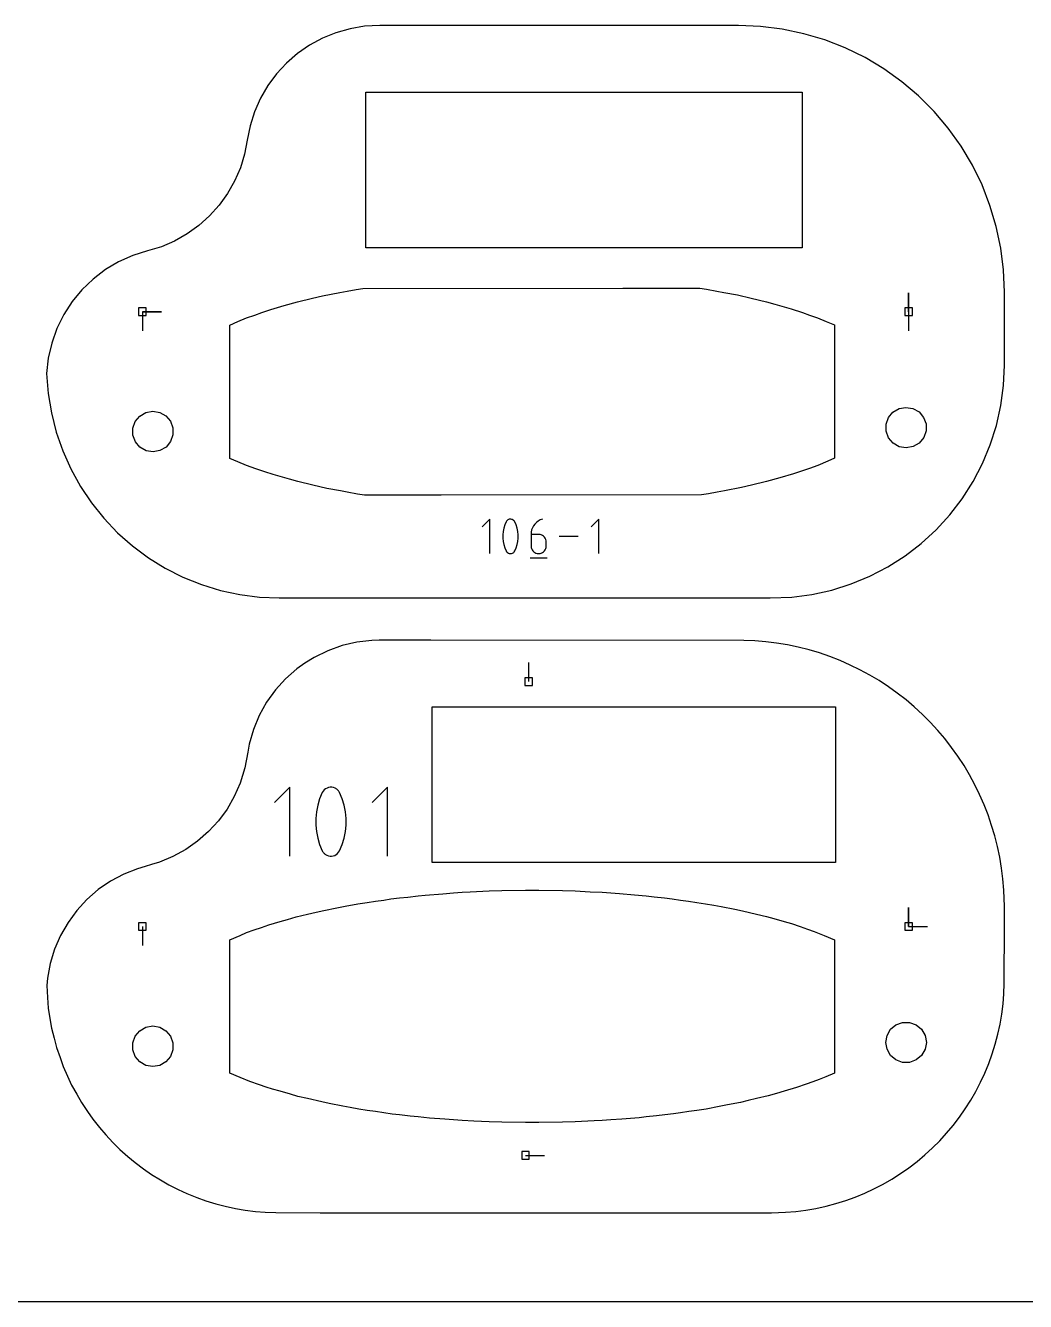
# Model space of a CAD drawing. Extents: x 0 to 400, y 0 to 400.
# Drawn here: x 155.4 to 230.6, y 0 to 95.8 of the extents above; entities that cross this region are included whole.
import ezdxf

# ---------------------------------------------------------------- set-up
doc = ezdxf.new("R2010")
doc.units = 0

msp = doc.modelspace()

# ---------------------------------------------------------------- linework, layer by layer
at = {"layer": 'annotation', "color": 1}
for p, q in [((221.782505, 74.342502), (221.782505, 75.771252)), ((221.782505, 74.342502), (221.782505, 75.771252)), ((221.782505, 75.771252), (221.782505, 74.342502)), ((164.192159, 74.342502), (165.620909, 74.342502)), ((164.192159, 74.342502), (165.620909, 74.342502)), ((165.620909, 74.342502), (164.192159, 74.342502)), ((164.192159, 74.342502), (164.192159, 72.913752)), ((221.782505, 74.342502), (221.782505, 72.913752)), ((190.311013, 58.764556), (189.734817, 58.188197)), ((190.311013, 56.172731), (190.311013, 58.764556)), ((191.531443, 58.559325), (191.43209, 58.325687)), ((191.5649, 58.614963), (191.531443, 58.559325)), ((191.531443, 58.559325), (191.531443, 58.559325)), ((191.606597, 58.662376), (191.5649, 58.614963)), ((191.655152, 58.701106), (191.606597, 58.662376)), ((191.709186, 58.730694), (191.655152, 58.701106)), ((191.767317, 58.75068), (191.709186, 58.730694)), ((191.828164, 58.760607), (191.767317, 58.75068)), ((191.890349, 58.760015), (191.828164, 58.760607)), ((191.952489, 58.748445), (191.890349, 58.760015)), ((192.013204, 58.725438), (191.952489, 58.748445)), ((192.036447, 58.713224), (192.013204, 58.725438)), ((192.013204, 58.725438), (192.013204, 58.725438)), ((192.058751, 58.699195), (192.036447, 58.713224)), ((192.080007, 58.683462), (192.058751, 58.699195)), ((192.100108, 58.666135), (192.080007, 58.683462)), ((192.118944, 58.647326), (192.100108, 58.666135)), ((192.136408, 58.627145), (192.118944, 58.647326)), ((192.152391, 58.605705), (192.136408, 58.627145)), ((192.166784, 58.583115), (192.152391, 58.605705)), ((192.17948, 58.559487), (192.166784, 58.583115)), ((192.279315, 58.325368), (192.17948, 58.559487)), ((192.17948, 58.559487), (192.17948, 58.559487)), ((193.813, 58.516758), (193.693523, 58.396774)), ((193.949164, 58.619441), (193.813, 58.516758)), ((194.100463, 58.702736), (193.949164, 58.619441)), ((194.265342, 58.764556), (194.100463, 58.702736)), ((194.265342, 58.764556), (194.265342, 58.764556)), ((198.489207, 58.764556), (197.913011, 58.188197)), ((198.489207, 56.172731), (198.489207, 58.764556)), ((191.3079, 57.84), (191.283061, 57.591785)), ((191.283061, 57.591785), (191.283061, 57.342546)), ((191.357576, 58.085273), (191.3079, 57.84)), ((191.43209, 58.325687), (191.357576, 58.085273)), ((192.35419, 58.084592), (192.279315, 58.325368)), ((192.404107, 57.839079), (192.35419, 58.084592)), ((192.429066, 57.590744), (192.404107, 57.839079)), ((192.429066, 57.341504), (192.429066, 57.590744)), ((193.413549, 57.785563), (193.400805, 57.610376)), ((193.400805, 57.610376), (193.400805, 56.748927)), ((193.97635, 57.610376), (193.400805, 57.610376)), ((193.450746, 57.953883), (193.413549, 57.785563)), ((193.510843, 58.11325), (193.450746, 57.953883)), ((193.592286, 58.261575), (193.510843, 58.11325)), ((193.693523, 58.396774), (193.592286, 58.261575)), ((194.079864, 57.601139), (193.97635, 57.610376)), ((194.177266, 57.574497), (194.079864, 57.601139)), ((194.266937, 57.532057), (194.177266, 57.574497)), ((194.347258, 57.475427), (194.266937, 57.532057)), ((191.283061, 57.342546), (191.3079, 57.094199)), ((191.3079, 57.094199), (191.357576, 56.848661)), ((191.357576, 56.848661), (191.43209, 56.60785)), ((191.43209, 56.60785), (191.531443, 56.373682)), ((192.17948, 56.373844), (192.279315, 56.607531)), ((192.279315, 56.607531), (192.35419, 56.847981)), ((192.35419, 56.847981), (192.404107, 57.093278)), ((192.404107, 57.093278), (192.429066, 57.341504)), ((193.400805, 56.748927), (193.400805, 56.748927)), ((193.400805, 56.748927), (193.410097, 56.645391)), ((193.410097, 56.645391), (193.43688, 56.547929)), ((193.43688, 56.547929), (193.479515, 56.458171)), ((194.416608, 57.406212), (194.347258, 57.475427)), ((194.473366, 57.32602), (194.416608, 57.406212)), ((194.515914, 57.236456), (194.473366, 57.32602)), ((194.473366, 56.458171), (194.515914, 56.547929)), ((194.54263, 57.139129), (194.515914, 57.236456)), ((194.515914, 56.547929), (194.54263, 56.645391)), ((194.551896, 57.035643), (194.54263, 57.139129)), ((194.54263, 56.645391), (194.551896, 56.748927)), ((194.551896, 56.748927), (194.551896, 57.035643)), ((194.551896, 57.035643), (194.551896, 57.035643)), ((196.941239, 57.468643), (195.524074, 57.468643)), ((191.531443, 56.373682), (191.531443, 56.373682)), ((191.531443, 56.373682), (191.544093, 56.350101)), ((191.544093, 56.350101), (191.55838, 56.327624)), ((191.55838, 56.327624), (191.574245, 56.306319)), ((191.574245, 56.306319), (191.591626, 56.286254)), ((191.591626, 56.286254), (191.610464, 56.267497)), ((191.610464, 56.267497), (191.630699, 56.250117)), ((191.630699, 56.250117), (191.652271, 56.234182)), ((191.652271, 56.234182), (191.675118, 56.219759)), ((191.675118, 56.219759), (191.699182, 56.206918)), ((191.699182, 56.206918), (191.699182, 56.206918)), ((191.699182, 56.206918), (191.759419, 56.1844)), ((191.759419, 56.1844), (191.821197, 56.173212)), ((191.821197, 56.173212), (191.88312, 56.1729)), ((191.88312, 56.1729), (191.943791, 56.183005)), ((191.943791, 56.183005), (192.001813, 56.203073)), ((192.001813, 56.203073), (192.055789, 56.232647)), ((192.055789, 56.232647), (192.104324, 56.271271)), ((192.104324, 56.271271), (192.14602, 56.318489)), ((192.14602, 56.318489), (192.17948, 56.373844)), ((192.17948, 56.373844), (192.17948, 56.373844)), ((193.328719, 55.848753), (194.624632, 55.848753)), ((193.479515, 56.458171), (193.536361, 56.377748)), ((193.536361, 56.377748), (193.605777, 56.308291)), ((193.605777, 56.308291), (193.686124, 56.251429)), ((193.686124, 56.251429), (193.775762, 56.208795)), ((193.775762, 56.208795), (193.873051, 56.182019)), ((193.873051, 56.182019), (193.97635, 56.172731)), ((193.97635, 56.172731), (194.079864, 56.182019)), ((193.97635, 56.172731), (193.97635, 56.172731)), ((194.079864, 56.182019), (194.177266, 56.208795)), ((194.177266, 56.208795), (194.266937, 56.251429)), ((194.266937, 56.251429), (194.347258, 56.308291)), ((194.347258, 56.308291), (194.416608, 56.377748)), ((194.416608, 56.377748), (194.473366, 56.458171)), ((193.225457, 46.558126), (193.225457, 47.986876)), ((175.27296, 38.633793), (174.120568, 37.481076)), ((175.27296, 33.450144), (175.27296, 38.633793)), ((177.864128, 38.429434), (177.780735, 38.334607)), ((177.961239, 38.506893), (177.864128, 38.429434)), ((178.069306, 38.566069), (177.961239, 38.506893)), ((178.185568, 38.606042), (178.069306, 38.566069)), ((178.307263, 38.625895), (178.185568, 38.606042)), ((178.431632, 38.624711), (178.307263, 38.625895)), ((178.555912, 38.601571), (178.431632, 38.624711)), ((178.677343, 38.555558), (178.555912, 38.601571)), ((178.723829, 38.53113), (178.677343, 38.555558)), ((178.677343, 38.555558), (178.677343, 38.555558)), ((178.768437, 38.503072), (178.723829, 38.53113)), ((178.810949, 38.471605), (178.768437, 38.503072)), ((178.85115, 38.436951), (178.810949, 38.471605)), ((178.888823, 38.399333), (178.85115, 38.436951)), ((178.92375, 38.358972), (178.888823, 38.399333)), ((178.955716, 38.316091), (178.92375, 38.358972)), ((182.605098, 38.633793), (181.452706, 37.481076)), ((182.605098, 33.450144), (182.605098, 38.633793)), ((177.515115, 37.756055), (177.366086, 37.275227)), ((177.71382, 38.223331), (177.515115, 37.756055)), ((177.780735, 38.334607), (177.71382, 38.223331)), ((177.71382, 38.223331), (177.71382, 38.223331)), ((178.984503, 38.270912), (178.955716, 38.316091)), ((179.009895, 38.223656), (178.984503, 38.270912)), ((179.209564, 37.755417), (179.009895, 38.223656)), ((179.009895, 38.223656), (179.009895, 38.223656)), ((179.359315, 37.273866), (179.209564, 37.755417)), ((177.266734, 36.784681), (177.217057, 36.288252)), ((177.366086, 37.275227), (177.266734, 36.784681)), ((179.459149, 36.782839), (179.359315, 37.273866)), ((179.509066, 36.286169), (179.459149, 36.782839)), ((177.217057, 36.288252), (177.217057, 35.789773)), ((177.217057, 35.789773), (177.266734, 35.293079)), ((179.459149, 35.291237), (179.509066, 35.78769)), ((179.509066, 35.78769), (179.509066, 36.286169)), ((177.266734, 35.293079), (177.366086, 34.802004)), ((177.366086, 34.802004), (177.515115, 34.320381)), ((179.209564, 34.319743), (179.359315, 34.800643)), ((179.359315, 34.800643), (179.459149, 35.291237)), ((177.515115, 34.320381), (177.71382, 33.852045)), ((177.71382, 33.852045), (177.71382, 33.852045)), ((177.71382, 33.852045), (177.73912, 33.804884)), ((177.73912, 33.804884), (177.767695, 33.75993)), ((177.767695, 33.75993), (177.799424, 33.717319)), ((177.799424, 33.717319), (177.834187, 33.677189)), ((177.834187, 33.677189), (177.871863, 33.639676)), ((177.871863, 33.639676), (177.912333, 33.604915)), ((177.912333, 33.604915), (177.955476, 33.573045)), ((177.955476, 33.573045), (178.001171, 33.5442)), ((178.65456, 33.510828), (178.762513, 33.569976)), ((178.762513, 33.569976), (178.859582, 33.647224)), ((178.859582, 33.647224), (178.942974, 33.741659)), ((178.942974, 33.741659), (179.009895, 33.85237)), ((179.009895, 33.85237), (179.209564, 34.319743)), ((179.009895, 33.85237), (179.009895, 33.85237)), ((178.001171, 33.5442), (178.049298, 33.518518)), ((178.049298, 33.518518), (178.049298, 33.518518)), ((178.049298, 33.518518), (178.169773, 33.473481)), ((178.169773, 33.473481), (178.293329, 33.451106)), ((178.293329, 33.451106), (178.417175, 33.450481)), ((178.417175, 33.450481), (178.538516, 33.470692)), ((178.538516, 33.470692), (178.65456, 33.510828)), ((221.782505, 28.167501), (221.782505, 29.596251)), ((221.782505, 28.167501), (221.782505, 29.596251)), ((221.782505, 29.596251), (221.782505, 28.167501)), ((164.192159, 28.167501), (164.192159, 26.738751)), ((221.782505, 28.167501), (223.211255, 28.167501)), ((192.987332, 10.9675), (194.416082, 10.9675))]:
    msp.add_line(p, q, dxfattribs=at)
at = {"layer": 'boundary', "color": 5}
for p, q in [((182.045149, 95.842503), (180.884521, 95.782151)), ((208.988183, 95.842361), (182.045149, 95.842503)), ((177.717572, 94.887981), (176.748695, 94.364233)), ((178.738167, 95.301999), (177.717572, 94.887981)), ((179.798103, 95.601266), (178.738167, 95.301999)), ((180.884521, 95.782151), (179.798103, 95.601266)), ((210.639735, 95.773483), (208.988183, 95.842361)), ((212.279959, 95.568456), (210.639735, 95.773483)), ((213.897649, 95.228681), (212.279959, 95.568456)), ((215.481753, 94.75648), (213.897649, 95.228681)), ((176.748695, 94.364233), (175.852928, 93.743859)), ((217.021456, 94.155073), (215.481753, 94.75648)), ((218.506234, 93.428573), (217.021456, 94.155073)), ((175.02114, 93.022046), (174.273774, 92.213134)), ((175.852928, 93.743859), (175.02114, 93.022046)), ((219.925947, 92.581948), (218.506234, 93.428573)), ((174.273774, 92.213134), (173.619892, 91.326924)), ((221.270898, 91.620973), (219.925947, 92.581948)), ((173.619892, 91.326924), (173.067432, 90.374183)), ((222.531895, 90.552213), (221.270898, 91.620973)), ((173.067432, 90.374183), (172.6231, 89.366455)), ((223.700333, 89.38297), (222.531895, 90.552213)), ((172.6231, 89.366455), (172.292284, 88.31597)), ((224.768224, 88.121238), (223.700333, 89.38297)), ((172.292284, 88.31597), (172.079001, 87.235471)), ((172.079001, 87.235471), (171.870815, 86.170302)), ((225.72827, 86.775624), (224.768224, 88.121238)), ((226.57392, 85.355329), (225.72827, 86.775624)), ((171.870815, 86.170302), (171.553618, 85.14875)), ((227.299399, 83.870048), (226.57392, 85.355329)), ((171.553618, 85.14875), (171.124802, 84.156953)), ((171.124802, 84.156953), (170.591474, 83.217214)), ((227.899742, 82.329932), (227.299399, 83.870048)), ((170.591474, 83.217214), (169.959857, 82.340509)), ((169.237326, 81.537073), (168.432317, 80.816289)), ((169.959857, 82.340509), (169.237326, 81.537073)), ((228.370852, 80.745501), (227.899742, 82.329932)), ((168.432317, 80.816289), (167.554238, 80.186573)), ((228.709513, 79.127578), (228.370852, 80.745501)), ((166.613331, 79.65528), (165.620593, 79.228614)), ((167.554238, 80.186573), (166.613331, 79.65528)), ((164.574837, 78.907757), (163.468652, 78.564571)), ((164.587608, 78.911558), (164.574837, 78.907757)), ((165.620593, 79.228614), (164.587608, 78.911558)), ((228.913411, 77.487215), (228.709513, 79.127578)), ((162.406803, 78.094157), (161.406655, 77.503799)), ((163.468652, 78.564571), (162.406803, 78.094157)), ((160.481707, 76.801462), (159.644428, 75.996617)), ((161.406655, 77.503799), (160.481707, 76.801462)), ((228.981298, 75.820326), (228.913411, 77.487215)), ((159.644428, 75.996617), (158.906114, 75.100123)), ((228.98122, 70.337821), (228.981298, 75.820326)), ((158.906114, 75.100123), (158.276725, 74.124073)), ((158.276725, 74.124073), (157.764755, 73.081634)), ((157.764755, 73.081634), (157.377107, 71.986869)), ((157.377107, 71.986869), (157.119001, 70.854542)), ((157.119001, 70.854542), (156.993933, 69.699932)), ((228.914197, 68.812448), (228.98122, 70.337821)), ((156.993933, 69.699932), (157.11209, 68.206967)), ((157.11209, 68.206967), (157.35496, 66.74782)), ((228.714469, 67.298722), (228.914197, 68.812448)), ((228.383556, 65.80817), (228.714469, 67.298722)), ((157.35496, 66.74782), (157.723066, 65.303055)), ((157.723066, 65.303055), (158.212848, 63.894782)), ((227.923982, 64.352133), (228.383556, 65.80817)), ((227.339236, 62.9417), (227.923982, 64.352133)), ((158.212848, 63.894782), (158.820738, 62.53331)), ((158.820738, 62.53331), (159.542321, 61.228527)), ((226.633782, 61.587605), (227.339236, 62.9417)), ((225.812971, 60.300156), (226.633782, 61.587605)), ((159.542321, 61.228527), (160.372349, 59.989901)), ((160.372349, 59.989901), (161.304811, 58.826426)), ((224.883071, 59.089155), (225.812971, 60.300156)), ((161.304811, 58.826426), (162.332926, 57.746551)), ((223.851153, 57.963818), (224.883071, 59.089155)), ((162.332926, 57.746551), (163.449246, 56.758115)), ((222.725072, 56.932715), (223.851153, 57.963818)), ((163.449246, 56.758115), (164.645653, 55.868293)), ((221.513395, 56.00369), (222.725072, 56.932715)), ((164.645653, 55.868293), (165.913467, 55.083544)), ((220.225356, 55.183818), (221.513395, 56.00369)), ((165.913467, 55.083544), (167.243487, 54.409571)), ((218.870759, 54.479341), (220.225356, 55.183818)), ((167.243487, 54.409571), (168.62605, 53.85126)), ((168.62605, 53.85126), (170.051123, 53.41267)), ((216.003547, 53.437098), (217.459905, 53.895619)), ((217.459905, 53.895619), (218.870759, 54.479341)), ((170.051123, 53.41267), (171.508363, 53.096982)), ((171.508363, 53.096982), (172.987186, 52.906492)), ((172.987186, 52.906492), (174.47686, 52.842575)), ((174.47686, 52.842575), (211.382505, 52.842502)), ((211.382505, 52.842502), (212.998904, 52.908637)), ((212.998904, 52.908637), (214.512762, 53.107266)), ((214.512762, 53.107266), (216.003547, 53.437098)), ((178.131399, 48.882342), (177.109195, 48.383326)), ((179.203917, 49.261842), (178.131399, 48.882342)), ((180.312817, 49.516854), (179.203917, 49.261842)), ((181.443684, 49.644028), (180.312817, 49.516854)), ((181.981296, 49.667502), (181.443684, 49.644028)), ((185.876243, 49.667502), (181.981296, 49.667502)), ((209.401433, 49.658817), (185.876243, 49.667502)), ((210.213463, 49.625232), (209.401433, 49.658817)), ((211.050869, 49.555842), (210.213463, 49.625232)), ((211.857353, 49.455314), (211.050869, 49.555842)), ((212.686165, 49.31701), (211.857353, 49.455314)), ((213.481592, 49.150227), (212.686165, 49.31701)), ((214.296156, 48.943952), (213.481592, 49.150227)), ((215.075093, 48.712054), (214.296156, 48.943952)), ((176.391448, 47.942627), (175.803853, 47.531188)), ((177.109195, 48.383326), (176.391448, 47.942627)), ((215.869839, 48.439217), (215.075093, 48.712054)), ((216.626966, 48.143784), (215.869839, 48.439217)), ((217.396466, 47.806248), (216.626966, 48.143784)), ((175.803853, 47.531188), (174.949761, 46.777532)), ((218.12661, 47.449301), (217.396466, 47.806248)), ((218.865611, 47.049375), (218.12661, 47.449301)), ((219.563784, 46.633355), (218.865611, 47.049375)), ((174.949761, 46.777532), (174.187002, 45.931591)), ((220.267235, 46.173768), (219.563784, 46.633355)), ((220.928669, 45.701513), (220.267235, 46.173768)), ((174.187002, 45.931591), (173.525488, 45.004368)), ((221.591762, 45.185407), (220.928669, 45.701513)), ((222.211938, 44.660143), (221.591762, 45.185407)), ((173.525488, 45.004368), (172.973816, 44.007929)), ((222.830148, 44.09104), (222.211938, 44.660143)), ((223.404832, 43.516356), (222.830148, 44.09104)), ((172.973816, 44.007929), (172.539147, 42.955227)), ((223.973935, 42.898146), (223.404832, 43.516356)), ((172.539147, 42.955227), (172.22712, 41.859964)), ((224.499199, 42.277971), (223.973935, 42.898146)), ((225.015276, 41.614917), (224.499199, 42.277971)), ((172.111815, 41.250085), (171.88879, 40.0872)), ((172.22712, 41.859964), (172.111815, 41.250085)), ((225.487529, 40.953481), (225.015276, 41.614917)), ((225.947146, 40.249992), (225.487529, 40.953481)), ((171.88879, 40.0872), (171.539905, 38.935087)), ((226.363167, 39.551818), (225.947146, 40.249992)), ((226.763093, 38.812818), (226.363167, 39.551818)), ((171.539905, 38.935087), (171.100582, 37.932376)), ((227.120041, 38.082673), (226.763093, 38.812818)), ((171.100582, 37.932376), (170.554281, 36.983702)), ((227.457576, 37.313172), (227.120041, 38.082673)), ((170.554281, 36.983702), (169.907554, 36.100435)), ((227.753007, 36.556045), (227.457576, 37.313172)), ((228.025843, 35.761299), (227.753007, 36.556045)), ((169.907554, 36.100435), (169.168148, 35.293166)), ((228.257742, 34.982361), (228.025843, 35.761299)), ((168.344925, 34.571566), (167.44776, 33.944288)), ((169.168148, 35.293166), (168.344925, 34.571566)), ((228.464019, 34.167798), (228.257742, 34.982361)), ((167.44776, 33.944288), (166.487409, 33.418848)), ((228.630803, 33.372371), (228.464019, 34.167798)), ((164.391535, 32.676444), (163.832465, 32.504696)), ((164.874229, 32.821013), (164.391535, 32.676444)), ((165.475382, 33.001543), (164.874229, 32.821013)), ((166.487409, 33.418848), (165.475382, 33.001543)), ((228.769107, 32.543557), (228.630803, 33.372371)), ((162.789445, 32.093172), (161.799035, 31.567211)), ((163.832465, 32.504696), (162.789445, 32.093172)), ((228.869635, 31.737074), (228.769107, 32.543557)), ((228.939022, 30.89967), (228.869635, 31.737074)), ((160.873746, 30.933426), (160.025275, 30.199791)), ((161.799035, 31.567211), (160.873746, 30.933426)), ((228.981298, 29.667502), (228.939022, 30.89967)), ((160.025275, 30.199791), (159.264347, 29.375547)), ((159.264347, 29.375547), (158.600586, 28.471079)), ((228.981298, 28.314679), (228.981298, 29.667502)), ((158.600586, 28.471079), (158.042395, 27.497791)), ((228.976558, 23.881862), (228.981298, 28.314679)), ((158.042395, 27.497791), (157.596835, 26.467957)), ((157.596835, 26.467957), (157.269552, 25.394568)), ((157.269552, 25.394568), (157.064689, 24.291167)), ((157.064689, 24.291167), (157.010677, 23.734067)), ((157.010677, 23.734067), (157.048704, 22.825259)), ((228.883809, 22.347632), (228.942723, 23.106949)), ((228.942723, 23.106949), (228.976558, 23.881862)), ((157.048704, 22.825259), (157.11209, 22.031965)), ((228.782566, 21.578617), (228.883809, 22.347632)), ((157.11209, 22.031965), (157.242754, 21.246944)), ((157.242754, 21.246944), (157.36129, 20.540535)), ((228.656772, 20.827479), (228.782566, 21.578617)), ((157.36129, 20.540535), (157.558286, 19.76948)), ((228.48889, 20.070214), (228.656772, 20.827479)), ((157.558286, 19.76948), (157.739912, 19.071093)), ((228.063963, 18.593381), (228.297205, 19.333132)), ((228.297205, 19.333132), (228.48889, 20.070214)), ((157.739912, 19.071093), (158.001813, 18.319601)), ((158.001813, 18.319601), (158.244448, 17.639999)), ((227.807885, 17.876125), (228.063963, 18.593381)), ((158.244448, 17.639999), (158.569353, 16.91352)), ((227.511055, 17.159517), (227.807885, 17.876125)), ((158.569353, 16.91352), (158.871103, 16.258022)), ((226.834433, 15.779689), (227.192586, 16.4677)), ((227.192586, 16.4677), (227.511055, 17.159517)), ((158.871103, 16.258022), (159.256654, 15.561829)), ((159.256654, 15.561829), (159.615153, 14.935565)), ((226.456068, 15.118726), (226.834433, 15.779689)), ((159.615153, 14.935565), (160.058547, 14.274707)), ((225.604008, 13.839611), (226.039308, 14.464548)), ((226.039308, 14.464548), (226.456068, 15.118726)), ((160.058547, 14.274707), (160.470996, 13.682577)), ((160.470996, 13.682577), (160.969024, 13.061849)), ((225.131823, 13.224247), (225.604008, 13.839611)), ((160.969024, 13.061849), (161.432191, 12.508489)), ((161.432191, 12.508489), (161.981233, 11.932396)), ((224.118972, 12.068357), (224.642994, 12.640227)), ((224.642994, 12.640227), (225.131823, 13.224247)), ((161.981233, 11.932396), (162.491492, 11.422137)), ((223.008572, 11.005804), (223.580441, 11.529826)), ((223.580441, 11.529826), (224.118972, 12.068357)), ((162.491492, 11.422137), (163.087573, 10.894858)), ((163.087573, 10.894858), (163.640932, 10.431691)), ((222.424551, 10.516975), (223.008572, 11.005804)), ((163.640932, 10.431691), (164.27972, 9.957051)), ((164.27972, 9.957051), (164.87185, 9.544603)), ((220.530068, 9.19273), (221.184245, 9.609488)), ((221.184245, 9.609488), (221.809183, 10.044788)), ((221.809183, 10.044788), (222.424551, 10.516975)), ((164.87185, 9.544603), (165.548712, 9.126045)), ((165.548712, 9.126045), (166.174976, 8.767543)), ((166.174976, 8.767543), (166.885004, 8.408107)), ((219.181097, 8.456211), (219.869106, 8.814366)), ((219.869106, 8.814366), (220.530068, 9.19273)), ((166.885004, 8.408107), (167.540502, 8.106358)), ((167.540502, 8.106358), (168.27854, 7.808648)), ((168.27854, 7.808648), (168.958141, 7.566012)), ((217.055415, 7.584835), (217.772672, 7.840913)), ((217.772672, 7.840913), (218.489281, 8.137742)), ((218.489281, 8.137742), (219.181097, 8.456211)), ((168.958141, 7.566012), (169.718838, 7.33219)), ((169.718838, 7.33219), (170.417225, 7.150568)), ((170.417225, 7.150568), (171.195062, 6.982329)), ((171.195062, 6.982329), (171.906767, 6.863141)), ((171.906767, 6.863141), (172.696097, 6.761709)), ((172.696097, 6.761709), (173.415552, 6.705886)), ((212.541849, 6.706075), (213.301165, 6.76499)), ((213.301165, 6.76499), (214.070179, 6.866232)), ((214.070179, 6.866232), (214.821318, 6.992024)), ((214.821318, 6.992024), (215.578584, 7.159906)), ((215.578584, 7.159906), (216.315665, 7.351592)), ((216.315665, 7.351592), (217.055415, 7.584835)), ((173.415552, 6.705886), (174.210652, 6.671992)), ((174.210652, 6.671992), (177.555895, 6.6675)), ((177.555895, 6.6675), (205.455085, 6.6675)), ((205.455085, 6.6675), (211.481296, 6.6675)), ((211.481296, 6.6675), (212.541849, 6.706075))]:
    msp.add_line(p, q, dxfattribs=at)
at = {"layer": 'frame', "color": 5}
msp.add_line((0, 0), (400, 0), dxfattribs=at)
at = {"layer": 'hole', "color": 5}
for p, q in [((180.981297, 90.842505), (182.76702, 90.842506)), ((180.981297, 86.663915), (180.981297, 90.842505)), ((182.76702, 90.842506), (203.852681, 90.842505)), ((203.852681, 90.842505), (211.995573, 90.842505)), ((211.995573, 90.842505), (213.781295, 90.842506)), ((213.781295, 90.842506), (213.781295, 89.524679)), ((213.781295, 89.524679), (213.781295, 82.003268)), ((180.981297, 79.142505), (180.981297, 86.663915)), ((213.781295, 82.003268), (213.781295, 80.213938)), ((213.781295, 80.213938), (213.781295, 79.142505)), ((182.76702, 79.142505), (180.981297, 79.142505)), ((203.852681, 79.142505), (182.76702, 79.142505)), ((211.995573, 79.142505), (203.852681, 79.142505)), ((213.781295, 79.142505), (211.995573, 79.142505)), ((177.74167, 75.52931), (179.033584, 75.786771)), ((179.033584, 75.786771), (179.586801, 75.891006)), ((179.586801, 75.891006), (180.247949, 76.015578)), ((180.247949, 76.015578), (180.756319, 76.096879)), ((180.756319, 76.096879), (200.306437, 76.116703)), ((200.306437, 76.116703), (206.078589, 76.116703)), ((206.078589, 76.116703), (206.586672, 76.040743)), ((206.586672, 76.040743), (207.380788, 75.89118)), ((207.380788, 75.89118), (207.889027, 75.79546)), ((207.889027, 75.79546), (208.912348, 75.60273)), ((173.843516, 74.51519), (174.858269, 74.804434)), ((174.858269, 74.804434), (175.862198, 75.090553)), ((175.862198, 75.090553), (176.985576, 75.352843)), ((176.985576, 75.352843), (177.74167, 75.52931)), ((208.912348, 75.60273), (209.959256, 75.358526)), ((209.959256, 75.358526), (211.092838, 75.093954)), ((211.092838, 75.093954), (211.733408, 74.911928)), ((211.733408, 74.911928), (212.945538, 74.566299)), ((164.477909, 74.628252), (163.906409, 74.628252)), ((163.906409, 74.628252), (163.906409, 74.056752)), ((163.906409, 74.056752), (164.477909, 74.056752)), ((164.477909, 74.056752), (164.477909, 74.628252)), ((171.372498, 73.608029), (172.012066, 73.879289)), ((172.012066, 73.879289), (172.639872, 74.097369)), ((172.639872, 74.097369), (173.167391, 74.280485)), ((173.167391, 74.280485), (173.843516, 74.51519)), ((212.945538, 74.566299), (213.802048, 74.280048)), ((213.802048, 74.280048), (214.32646, 74.098006)), ((214.32646, 74.098006), (214.935391, 73.886626)), ((214.935391, 73.886626), (215.595457, 73.608119)), ((222.068255, 74.628252), (221.496755, 74.628252)), ((221.496755, 74.628252), (221.496755, 74.056752)), ((221.496755, 74.056752), (222.068255, 74.056752)), ((222.068255, 74.056752), (222.068255, 74.628252)), ((170.761608, 73.340608), (171.372498, 73.608029)), ((170.761608, 72.614623), (170.761608, 73.340608)), ((215.595457, 73.608119), (216.200841, 73.351357)), ((216.200841, 73.351357), (216.206559, 72.614374)), ((170.761608, 71.873548), (170.761608, 72.614623)), ((216.206559, 72.614374), (216.206559, 71.878375)), ((170.761608, 70.72102), (170.761608, 71.873548)), ((216.206559, 71.878375), (216.206559, 68.32921)), ((170.761608, 70.172755), (170.761608, 70.72102)), ((170.761608, 69.577405), (170.761608, 70.172755)), ((170.761608, 68.882444), (170.761608, 69.577405)), ((170.761608, 68.274126), (170.761608, 68.882444)), ((170.761608, 67.547549), (170.761608, 68.274126)), ((216.206559, 68.32921), (216.206559, 64.800207)), ((170.761608, 66.87863), (170.761608, 67.547549)), ((221.061588, 67.066623), (221.582126, 67.162493)), ((221.582126, 67.162493), (222.10406, 67.074546)), ((163.655677, 66.094433), (163.9928, 66.502474)), ((163.9928, 66.502474), (164.449145, 66.770606)), ((164.449145, 66.770606), (164.969679, 66.866486)), ((164.969679, 66.866486), (165.491615, 66.778554)), ((165.491615, 66.778554), (165.951996, 66.517411)), ((165.951996, 66.517411), (166.295297, 66.114558)), ((170.761608, 66.329789), (170.761608, 66.87863)), ((170.761608, 65.749465), (170.761608, 66.329789)), ((220.090861, 65.891737), (220.268109, 66.390469)), ((220.268109, 66.390469), (220.605236, 66.798502)), ((220.605236, 66.798502), (221.061588, 67.066623)), ((222.10406, 67.074546), (222.564435, 66.813392)), ((222.564435, 66.813392), (222.907729, 66.41053)), ((222.907729, 66.41053), (223.092532, 65.91455)), ((163.478448, 65.595697), (163.655677, 66.094433)), ((163.482483, 65.066424), (163.478448, 65.595697)), ((166.295297, 66.114558), (166.480114, 65.618582)), ((166.480114, 65.618582), (166.484149, 65.08931)), ((170.761608, 64.796171), (170.761608, 65.749465)), ((220.094884, 65.362462), (220.090861, 65.891737)), ((220.279691, 64.866482), (220.094884, 65.362462)), ((223.096555, 65.385274), (222.919311, 64.886543)), ((223.092532, 65.91455), (223.096555, 65.385274)), ((163.667296, 64.570449), (163.482483, 65.066424)), ((164.010601, 64.167595), (163.667296, 64.570449)), ((166.306917, 64.590574), (165.969797, 64.182533)), ((166.484149, 65.08931), (166.306917, 64.590574)), ((170.761608, 64.063373), (170.761608, 64.796171)), ((216.206559, 64.800207), (216.206559, 64.05959)), ((220.613457, 64.470288), (220.279691, 64.866482)), ((220.622981, 64.463619), (220.613457, 64.470288)), ((221.083356, 64.202465), (220.622981, 64.463619)), ((222.58218, 64.478509), (222.125828, 64.210388)), ((222.919311, 64.886543), (222.58218, 64.478509)), ((164.470982, 63.906453), (164.010601, 64.167595)), ((164.992918, 63.81852), (164.470982, 63.906453)), ((165.513452, 63.914401), (164.992918, 63.81852)), ((165.969797, 64.182533), (165.513452, 63.914401)), ((170.768533, 63.323604), (170.761608, 64.063373)), ((171.372498, 63.067446), (170.768533, 63.323604)), ((216.206559, 63.334849), (215.70205, 63.112565)), ((216.206559, 64.05959), (216.206559, 63.334849)), ((221.60529, 64.114519), (221.083356, 64.202465)), ((222.125828, 64.210388), (221.60529, 64.114519)), ((172.014719, 62.795116), (171.372498, 63.067446)), ((172.715685, 62.551786), (172.014719, 62.795116)), ((173.388552, 62.318217), (172.715685, 62.551786)), ((174.022623, 62.109203), (173.388552, 62.318217)), ((213.802783, 62.395683), (213.124659, 62.160287)), ((214.328269, 62.578097), (213.802783, 62.395683)), ((214.9561, 62.796186), (214.328269, 62.578097)), ((215.70205, 63.112565), (214.9561, 62.796186)), ((175.237257, 61.763031), (174.022623, 62.109203)), ((175.876343, 61.581522), (175.237257, 61.763031)), ((177.011395, 61.316603), (175.876343, 61.581522)), ((211.106987, 61.584925), (209.983584, 61.322628)), ((212.110377, 61.871034), (211.106987, 61.584925)), ((213.124659, 62.160287), (212.110377, 61.871034)), ((178.056799, 61.072748), (177.011395, 61.316603)), ((179.070032, 60.881836), (178.056799, 61.072748)), ((179.582616, 60.785256), (179.070032, 60.881836)), ((180.357799, 60.639197), (179.582616, 60.785256)), ((180.882783, 60.559782), (180.357799, 60.639197)), ((186.658154, 60.559782), (180.882783, 60.559782)), ((206.218611, 60.579602), (186.658154, 60.559782)), ((206.730805, 60.661879), (206.218611, 60.579602)), ((207.386809, 60.785427), (206.730805, 60.661879)), ((207.944681, 60.890496), (207.386809, 60.785427)), ((209.228977, 61.146508), (207.944681, 60.890496)), ((209.983584, 61.322628), (209.228977, 61.146508)), ((193.511207, 46.843876), (192.939707, 46.843876)), ((192.939707, 46.843876), (192.939707, 46.272376)), ((192.939707, 46.272376), (193.511207, 46.272376)), ((193.511207, 46.272376), (193.511207, 46.843876)), ((185.981299, 34.223639), (185.981299, 44.667504)), ((185.981299, 44.667504), (189.306298, 44.667504)), ((189.306298, 44.667504), (208.781295, 44.667504)), ((208.781295, 44.667504), (209.875045, 44.667504)), ((209.875045, 44.667504), (216.281296, 44.667504)), ((216.281296, 44.667504), (216.281296, 34.158253)), ((185.981299, 32.967503), (185.981299, 34.223639)), ((216.281296, 34.158253), (216.281296, 32.967503)), ((189.306298, 32.967503), (185.981299, 32.967503)), ((208.781295, 32.967503), (189.306298, 32.967503)), ((209.875045, 32.967503), (208.781295, 32.967503)), ((216.281296, 32.967503), (209.875045, 32.967503)), ((186.763806, 30.628611), (187.568977, 30.691967)), ((187.568977, 30.691967), (188.221867, 30.738374)), ((188.221867, 30.738374), (188.837331, 30.767199)), ((188.837331, 30.767199), (190.258849, 30.833773)), ((190.258849, 30.833773), (191.206813, 30.864255)), ((191.206813, 30.864255), (192.977488, 30.891841)), ((192.977488, 30.891841), (193.991501, 30.891841)), ((193.991501, 30.891841), (195.76152, 30.864255)), ((195.76152, 30.864255), (196.709508, 30.833773)), ((196.709508, 30.833773), (197.845195, 30.780606)), ((197.845195, 30.780606), (198.747252, 30.738374)), ((198.747252, 30.738374), (199.400199, 30.691967)), ((199.400199, 30.691967), (200.041542, 30.641502)), ((179.444075, 29.689112), (180.390947, 29.867522)), ((180.390947, 29.867522), (181.098872, 29.97284)), ((181.098872, 29.97284), (181.717617, 30.06489)), ((181.717617, 30.06489), (182.334928, 30.156727)), ((182.334928, 30.156727), (182.85535, 30.234151)), ((182.85535, 30.234151), (183.521288, 30.309105)), ((183.521288, 30.309105), (184.149127, 30.379771)), ((184.149127, 30.379771), (184.923914, 30.466977)), ((184.923914, 30.466977), (185.443219, 30.5247)), ((185.443219, 30.5247), (186.763806, 30.628611)), ((200.041542, 30.641502), (201.187664, 30.551319)), ((201.187664, 30.551319), (202.04507, 30.466977)), ((202.04507, 30.466977), (202.655731, 30.398217)), ((202.655731, 30.398217), (203.44714, 30.309105)), ((203.44714, 30.309105), (204.003908, 30.246414)), ((204.003908, 30.246414), (204.63324, 30.156727)), ((204.63324, 30.156727), (205.250552, 30.064891)), ((205.250552, 30.064891), (205.869295, 29.97284)), ((205.869295, 29.97284), (206.508502, 29.877744)), ((206.508502, 29.877744), (207.153795, 29.75893)), ((207.153795, 29.75893), (207.695741, 29.656862)), ((175.108291, 28.700689), (175.746233, 28.882502)), ((175.746233, 28.882502), (176.60902, 29.089955)), ((176.60902, 29.089955), (177.243634, 29.23807)), ((177.243634, 29.23807), (177.818787, 29.372307)), ((177.818787, 29.372307), (178.796788, 29.567153)), ((178.796788, 29.567153), (179.444075, 29.689112)), ((207.695741, 29.656862), (208.731049, 29.461875)), ((208.731049, 29.461875), (209.289259, 29.339897)), ((209.289259, 29.339897), (210.360157, 29.089956)), ((210.360157, 29.089956), (211.105049, 28.916103)), ((211.105049, 28.916103), (211.650766, 28.760492)), ((211.650766, 28.760492), (212.42574, 28.539515)), ((164.477909, 28.453251), (163.906409, 28.453251)), ((163.906409, 28.453251), (163.906409, 27.881751)), ((163.906409, 27.881751), (164.477909, 27.881751)), ((164.477909, 27.881751), (164.477909, 28.453251)), ((172.014009, 27.705111), (172.591351, 27.905524)), ((172.591351, 27.905524), (173.148948, 28.099083)), ((173.148948, 28.099083), (173.693008, 28.287945)), ((173.693008, 28.287945), (174.542702, 28.539497)), ((174.542702, 28.539497), (175.108291, 28.700689)), ((212.42574, 28.539515), (212.986724, 28.379553)), ((212.986724, 28.379553), (213.638184, 28.161928)), ((213.638184, 28.161928), (214.174211, 27.975854)), ((214.174211, 27.975854), (214.672943, 27.80273)), ((214.672943, 27.80273), (215.43843, 27.499717)), ((222.068255, 28.453251), (221.496755, 28.453251)), ((221.496755, 28.453251), (221.496755, 27.881751)), ((221.496755, 27.881751), (222.068255, 27.881751)), ((222.068255, 27.881751), (222.068255, 28.453251)), ((170.761608, 27.173931), (171.529577, 27.49965)), ((170.761608, 26.250807), (170.761608, 27.173931)), ((171.529577, 27.49965), (172.014009, 27.705111)), ((215.43843, 27.499717), (216.206559, 27.173931)), ((216.206559, 27.173931), (216.206559, 26.250622)), ((170.761608, 25.535112), (170.761608, 26.250807)), ((216.206559, 26.250622), (216.206559, 25.701183)), ((170.761608, 24.823217), (170.761608, 25.535112)), ((216.206559, 25.701183), (216.206559, 25.084005)), ((216.206559, 25.084005), (216.206559, 23.06102)), ((170.761608, 24.262567), (170.761608, 24.823217)), ((170.761608, 23.651276), (170.761608, 24.262567)), ((170.761608, 23.111237), (170.761608, 23.651276)), ((170.761608, 21.027508), (170.761608, 23.111237)), ((216.206559, 23.06102), (216.206559, 20.621336)), ((163.660606, 19.930002), (164.001047, 20.33572)), ((164.001047, 20.33572), (164.459716, 20.600533)), ((164.459716, 20.600533), (164.981298, 20.692501)), ((164.981298, 20.692501), (165.502881, 20.600533)), ((165.502881, 20.600533), (165.96155, 20.33572)), ((165.96155, 20.33572), (166.301988, 19.930002)), ((170.761608, 20.495983), (170.761608, 21.027508)), ((170.761608, 19.886479), (170.761608, 20.495983)), ((216.206559, 20.621336), (216.206559, 18.625211)), ((220.160679, 19.985084), (220.425493, 20.443756)), ((220.425493, 20.443756), (220.831209, 20.784193)), ((220.831209, 20.784193), (221.328895, 20.965336)), ((221.328895, 20.965336), (221.858522, 20.965336)), ((221.858522, 20.965336), (222.356207, 20.784193)), ((222.356207, 20.784193), (222.761927, 20.443756)), ((222.761927, 20.443756), (223.026741, 19.985084)), ((163.479464, 19.432315), (163.660606, 19.930002)), ((163.479464, 18.902689), (163.479464, 19.432315)), ((166.301988, 19.930002), (166.483133, 19.432315)), ((166.483133, 19.432315), (166.483133, 18.902689)), ((170.761608, 19.330651), (170.761608, 19.886479)), ((170.761608, 18.62117), (170.761608, 19.330651)), ((220.068709, 19.463504), (220.160679, 19.985084)), ((220.160679, 18.941924), (220.068709, 19.463504)), ((223.026741, 19.985084), (223.118711, 19.463504)), ((223.118711, 19.463504), (223.026741, 18.941924)), ((163.660606, 18.405002), (163.479464, 18.902689)), ((164.001047, 17.999284), (163.660606, 18.405002)), ((166.301988, 18.405002), (165.96155, 17.999284)), ((166.483133, 18.902689), (166.301988, 18.405002)), ((170.761608, 17.699946), (170.761608, 18.62117)), ((216.206559, 18.625211), (216.206559, 18.072951)), ((220.425493, 18.483253), (220.160679, 18.941924)), ((220.831209, 18.142816), (220.425493, 18.483253)), ((222.761927, 18.483253), (222.356207, 18.142816)), ((223.026741, 18.941924), (222.761927, 18.483253)), ((164.459716, 17.73447), (164.001047, 17.999284)), ((164.981298, 17.642501), (164.459716, 17.73447)), ((165.502881, 17.73447), (164.981298, 17.642501)), ((165.96155, 17.999284), (165.502881, 17.73447)), ((170.761608, 17.15154), (170.761608, 17.699946)), ((216.206559, 18.072951), (216.206559, 17.15154)), ((221.328895, 17.961671), (220.831209, 18.142816)), ((221.858522, 17.961671), (221.328895, 17.961671)), ((222.356207, 18.142816), (221.858522, 17.961671)), ((171.529577, 16.825822), (170.761608, 17.15154)), ((172.277308, 16.528963), (171.529577, 16.825822)), ((172.994915, 16.279859), (172.277308, 16.528963)), ((214.079169, 16.316626), (213.366281, 16.069159)), ((214.572142, 16.487748), (214.079169, 16.316626)), ((215.072642, 16.670613), (214.572142, 16.487748)), ((215.572414, 16.882581), (215.072642, 16.670613)), ((216.206559, 17.15154), (215.572414, 16.882581)), ((173.484683, 16.109844), (172.994915, 16.279859)), ((173.981441, 15.945937), (173.484683, 16.109844)), ((174.542702, 15.785978), (173.981441, 15.945937)), ((175.31916, 15.564687), (174.542702, 15.785978)), ((175.864131, 15.409371), (175.31916, 15.564687)), ((176.60902, 15.235517), (175.864131, 15.409371)), ((211.223225, 15.443068), (210.360157, 15.235517)), ((211.860487, 15.624779), (211.223225, 15.443068)), ((212.42574, 15.785957), (211.860487, 15.624779)), ((213.366281, 16.069159), (212.42574, 15.785957)), ((177.681033, 14.985314), (176.60902, 15.235517)), ((178.236261, 14.863933), (177.681033, 14.985314)), ((179.268056, 14.669523), (178.236261, 14.863933)), ((179.814775, 14.566512), (179.268056, 14.669523)), ((180.45839, 14.447917), (179.814775, 14.566512)), ((181.093669, 14.353406), (180.45839, 14.447917)), ((206.57722, 14.457951), (205.874499, 14.353406)), ((207.532362, 14.637839), (206.57722, 14.457951)), ((208.179281, 14.759678), (207.532362, 14.637839)), ((209.151505, 14.953424), (208.179281, 14.759678)), ((209.725532, 15.087398), (209.151505, 14.953424)), ((210.360157, 15.235517), (209.725532, 15.087398)), ((181.708275, 14.261971), (181.093669, 14.353406)), ((182.335183, 14.168705), (181.708275, 14.261971)), ((182.961103, 14.079417), (182.335183, 14.168705)), ((183.50857, 14.017797), (182.961103, 14.079417)), ((184.307397, 13.927886), (183.50857, 14.017797)), ((184.924149, 13.858467), (184.307397, 13.927886)), ((185.762937, 13.775614), (184.924149, 13.858467)), ((186.919358, 13.68462), (185.762937, 13.775614)), ((187.569031, 13.6335), (186.919358, 13.68462)), ((188.218309, 13.587264), (187.569031, 13.6335)), ((189.10959, 13.545521), (188.218309, 13.587264)), ((190.258866, 13.491695), (189.10959, 13.545521)), ((191.2068, 13.461379), (190.258866, 13.491695)), ((192.977488, 13.434452), (191.2068, 13.461379)), ((193.991501, 13.434452), (192.977488, 13.434452)), ((195.761533, 13.461379), (193.991501, 13.434452)), ((196.709491, 13.491695), (195.761533, 13.461379)), ((198.149098, 13.559094), (196.709491, 13.491695)), ((198.75081, 13.587264), (198.149098, 13.559094)), ((199.400146, 13.6335), (198.75081, 13.587264)), ((200.215776, 13.697678), (199.400146, 13.6335)), ((201.530259, 13.801109), (200.215776, 13.697678)), ((202.044834, 13.858468), (201.530259, 13.801109)), ((202.826733, 13.946508), (202.044834, 13.858468)), ((203.45985, 14.017797), (202.826733, 13.946508)), ((204.112819, 14.09132), (203.45985, 14.017797)), ((204.632985, 14.168705), (204.112819, 14.09132)), ((205.259892, 14.261971), (204.632985, 14.168705)), ((205.874499, 14.353406), (205.259892, 14.261971)), ((193.273082, 11.25325), (192.701582, 11.25325)), ((192.701582, 11.25325), (192.701582, 10.68175)), ((192.701582, 10.68175), (193.273082, 10.68175)), ((193.273082, 10.68175), (193.273082, 11.25325))]:
    msp.add_line(p, q, dxfattribs=at)

doc.saveas('drawing.dxf')
